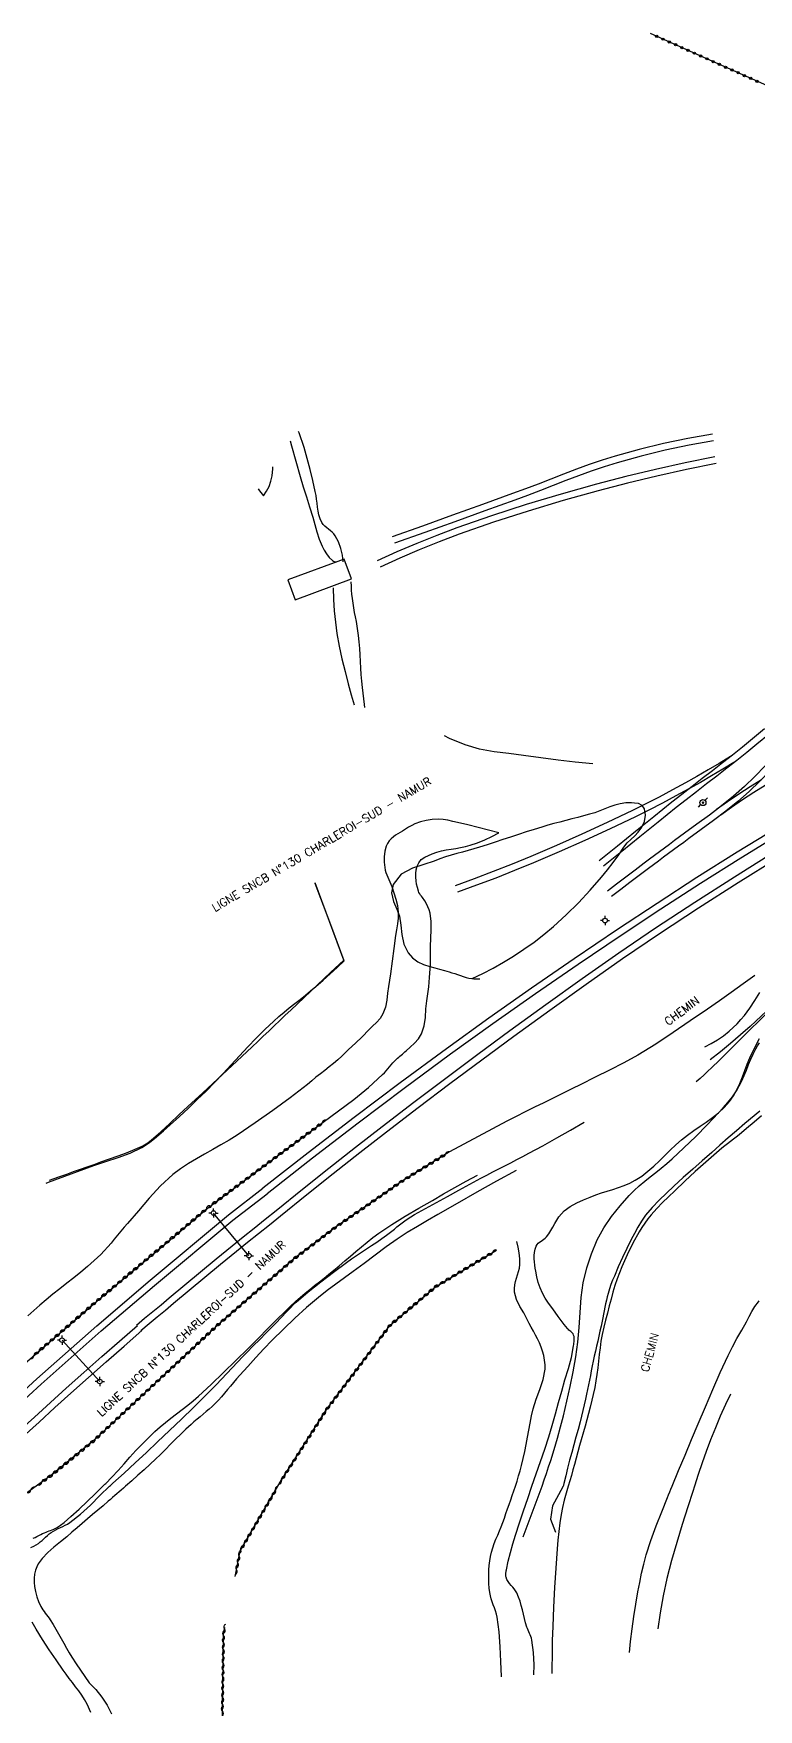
# Model space of a CAD drawing. Header units: millimetres. Extents: x 163000 to 164000, y 124000 to 125000.
# Drawn here: x 163342.8 to 163501.3, y 124622.2 to 124988.7 of the extents above; entities that cross this region are included whole.
import ezdxf

# ---------------------------------------------------------------- set-up
doc = ezdxf.new("R2010")
doc.units = ezdxf.units.MM
doc.layers.get('0').update_dxf_attribs({"linetype": 'CONTINUOUS'})
for name, color, linetype in [('W0071', 7, 'CONTINUOUS'), ('W0104', 1, 'CONTINUOUS'), ('W0211', 2, 'CONTINUOUS'), ('W0214', 2, 'CONTINUOUS'), ('W0240', 7, 'CONTINUOUS'), ('W0241', 7, 'CONTINUOUS'), ('W0300', 7, 'CONTINUOUS'), ('W0310', 3, 'CONTINUOUS'), ('W0323', 7, 'CONTINUOUS'), ('W0473', 7, 'CONTINUOUS'), ('W0510', 5, 'CONTINUOUS'), ('W0511', 5, 'CONTINUOUS'), ('W0610', 7, 'CONTINUOUS'), ('W0611', 7, 'CONTINUOUS'), ('W0700', 7, 'CONTINUOUS'), ('W0989', 7, 'CONTINUOUS')]:
    doc.layers.add(name, color=color, linetype=linetype)
doc.styles.get("Standard").update_dxf_attribs({"font": 'romans.shx', "width": 0.85})

# ---------------------------------------------------------------- blocks, each defined once
blk = doc.blocks.new('T610')
for p, q in [((-0.500001, 0), (-1.000002, 0)), ((0, 0.500001), (0, 1.000002)), ((0.500001, 0), (1.000002, 0)), ((0, -0.500001), (0, -1.000002))]:
    blk.add_line(p, q)
blk.add_ellipse((0, 0), major_axis=(-0.353554, 0.353554), ratio=1, start_param=3.926990817, end_param=10.2101761242)
blk = doc.blocks.new('T473')
for p, q in [((-0.166667, 0.166667), (0.166667, -0.166667)), ((-0.166667, -0.166667), (0.166667, 0.166667)), ((0.500001, 0.500001), (1.000002, 1.000002)), ((-1.000002, -1.000002), (-0.500001, -0.500001))]:
    blk.add_line(p, q)
blk.add_ellipse((0, 0), major_axis=(0.471405, 0.471405), ratio=1, start_param=5.4977871438, end_param=11.780972451)
blk = doc.blocks.new('t323o')
at = {"color": 0, "linetype": 'Continuous'}
for radius in [0.25, 0.15]:
    blk.add_circle((0, 0), radius, dxfattribs=at)
blk = doc.blocks.new('t310o')
at = {"color": 0, "linetype": 'Continuous'}
for centre, start, end in [((-0.5, 0.38), 216.8699, 323.1304), ((0.5, -0.37), 36.8699, 143.1303)]:
    blk.add_arc(centre, 0.625, start, end, dxfattribs=at)

msp = doc.modelspace()

# ---------------------------------------------------------------- linework, layer by layer
at = {"layer": 'W0071'}
for points in [[(163489.55, 124767.06), (163490.95, 124767.8), (163492.31, 124768.63), (163493.61, 124769.53), (163494.87, 124770.5), (163495.76, 124771.3), (163496.61, 124772.14), (163497.41, 124773.03), (163498.17, 124773.95), (163499.37, 124775.57), (163500.5, 124777.25), (163501.54, 124778.98)], [(163507.96, 124780.18), (163507.06, 124779.14), (163506.14, 124778.12), (163505.2, 124777.11), (163504.25, 124776.12), (163503.07, 124774.95), (163501.88, 124773.8), (163500.66, 124772.68), (163499.43, 124771.57), (163497.3, 124769.69), (163495.13, 124767.84), (163492.94, 124766.03), (163490.73, 124764.24)], [(163462.46, 124712.25), (163462.94, 124715.51), (163463.7, 124718.73), (163464.73, 124721.86), (163466.03, 124724.89), (163467.47, 124727.52), (163469.15, 124730), (163471.01, 124732.33), (163472.98, 124734.57), (163474.06, 124735.68), (163475.2, 124736.72), (163476.38, 124737.72), (163477.59, 124738.68), (163478.8, 124739.63), (163480.01, 124740.58), (163481.2, 124741.56), (163482.36, 124742.58), (163484.97, 124745.01), (163487.54, 124747.49), (163490.06, 124750.02), (163492.5, 124752.63), (163493.54, 124753.78), (163494.57, 124754.94), (163495.55, 124756.16), (163496.43, 124757.45), (163497.06, 124758.55), (163497.63, 124759.69), (163498.13, 124760.85), (163498.61, 124762.02), (163499.08, 124763.2), (163499.56, 124764.36), (163500.08, 124765.52), (163500.66, 124766.64), (163501.05, 124767.31), (163501.46, 124767.97)], [(163501.58, 124753.04), (163498.25, 124750.3), (163496.42, 124748.75), (163494.61, 124747.16), (163492.83, 124745.56), (163491.03, 124743.97), (163488.96, 124742.14), (163486.88, 124740.32), (163484.81, 124738.49), (163482.79, 124736.61), (163481.17, 124735.09), (163479.55, 124733.56), (163477.99, 124731.97), (163476.55, 124730.26), (163475.67, 124728.99), (163474.88, 124727.66), (163474.16, 124726.3), (163473.45, 124724.93), (163472.46, 124722.97), (163471.51, 124720.99), (163470.61, 124718.98), (163469.75, 124716.96), (163469.37, 124716.03), (163469.01, 124715.09), (163468.68, 124714.14), (163468.39, 124713.18), (163468.19, 124712.43), (163468.01, 124711.67), (163467.85, 124710.91), (163467.7, 124710.15), (163467.55, 124709.39), (163467.41, 124708.62), (163467.26, 124707.86), (163467.1, 124707.1), (163466.86, 124706.01), (163466.61, 124704.91), (163466.37, 124703.81), (163466.11, 124702.72), (163465.86, 124701.62), (163465.62, 124700.52), (163465.37, 124699.42), (163465.13, 124698.33), (163464.91, 124697.3), (163464.7, 124696.26), (163464.5, 124695.23), (163464.29, 124694.2), (163464.09, 124693.17), (163463.88, 124692.14), (163463.66, 124691.11), (163463.44, 124690.08), (163463.16, 124688.83), (163462.86, 124687.59), (163462.56, 124686.35), (163462.25, 124685.1), (163461.81, 124683.41), (163461.36, 124681.73), (163460.9, 124680.04), (163460.43, 124678.36), (163459.98, 124676.67), (163459.53, 124674.98), (163459.11, 124673.29), (163458.73, 124671.59), (163458.69, 124671.44), (163458.65, 124671.29), (163458.61, 124671.14), (163458.55, 124671)], [(163359.4, 124671), (163359.57, 124671.16), (163359.74, 124671.32), (163359.92, 124671.48), (163360.09, 124671.64), (163362.55, 124673.89), (163365, 124676.14), (163367.45, 124678.4), (163369.88, 124680.68), (163372.51, 124683.17), (163375.13, 124685.68), (163377.73, 124688.21), (163380.3, 124690.76), (163381.5, 124691.98), (163382.68, 124693.2), (163383.86, 124694.43), (163385.03, 124695.66), (163386.2, 124696.9), (163387.37, 124698.13), (163388.55, 124699.36), (163389.73, 124700.59), (163390.44, 124701.31), (163391.15, 124702.04), (163391.86, 124702.76), (163392.58, 124703.48), (163393.29, 124704.21), (163394.01, 124704.93), (163394.72, 124705.65), (163395.43, 124706.38), (163396.02, 124706.98), (163396.6, 124707.6), (163397.18, 124708.22), (163397.76, 124708.83), (163398.34, 124709.45), (163398.93, 124710.05), (163399.54, 124710.64), (163400.16, 124711.22), (163402.83, 124713.51), (163405.58, 124715.71), (163408.38, 124717.83), (163411.2, 124719.92), (163412.28, 124720.7), (163413.37, 124721.45), (163414.47, 124722.2), (163415.58, 124722.93), (163416.69, 124723.67), (163417.79, 124724.41), (163418.88, 124725.16), (163419.96, 124725.93), (163420.54, 124726.36), (163421.1, 124726.8), (163421.66, 124727.25), (163422.21, 124727.7), (163422.77, 124728.15), (163423.33, 124728.59), (163423.91, 124729.02), (163424.49, 124729.42), (163426.05, 124730.39), (163427.65, 124731.29), (163429.26, 124732.16), (163430.87, 124733.04), (163433.29, 124734.39), (163435.72, 124735.73), (163438.15, 124737.06), (163440.59, 124738.37), (163441.9, 124739.06), (163443.2, 124739.74), (163444.52, 124740.41), (163445.83, 124741.08), (163447.14, 124741.75), (163448.46, 124742.43), (163449.76, 124743.11), (163451.06, 124743.81), (163454.11, 124745.47), (163457.15, 124747.17), (163460.17, 124748.89), (163463.17, 124750.63)], [(163448.25, 124740.04), (163443.95, 124737.68), (163439.66, 124735.28), (163435.4, 124732.85), (163431.15, 124730.4), (163428.91, 124729.1), (163426.68, 124727.8), (163424.47, 124726.46), (163422.3, 124725.06), (163419.85, 124723.34), (163417.45, 124721.55), (163415.07, 124719.73), (163412.67, 124717.93), (163410.77, 124716.55), (163408.84, 124715.17), (163406.94, 124713.77), (163405.09, 124712.3), (163402.47, 124710.06), (163399.92, 124707.74), (163397.43, 124705.36), (163394.97, 124702.94), (163393.14, 124701.06), (163391.36, 124699.14), (163389.6, 124697.2), (163387.84, 124695.26), (163387.17, 124694.49), (163386.5, 124693.71), (163385.85, 124692.92), (163385.19, 124692.13), (163384.53, 124691.35), (163383.86, 124690.57), (163383.17, 124689.81), (163382.45, 124689.07), (163381.83, 124688.47), (163381.18, 124687.89), (163380.52, 124687.32), (163379.85, 124686.76), (163379.18, 124686.21), (163378.51, 124685.66), (163377.84, 124685.09), (163377.2, 124684.51), (163376.06, 124683.45), (163374.94, 124682.36), (163373.83, 124681.27), (163372.73, 124680.17), (163371.63, 124679.07), (163370.53, 124677.97), (163369.41, 124676.89), (163368.28, 124675.82), (163366.94, 124674.6), (163365.6, 124673.39), (163364.24, 124672.19), (163362.88, 124671)], [(163453.95, 124671), (163454.43, 124672.41), (163454.91, 124673.82), (163455.37, 124675.23), (163455.83, 124676.64), (163456.58, 124679.07), (163457.29, 124681.51), (163457.96, 124683.96), (163458.6, 124686.42), (163459.37, 124689.61), (163460.11, 124692.81), (163460.77, 124696.03), (163461.33, 124699.27), (163461.76, 124702.5), (163462.08, 124705.75), (163462.3, 124709), (163462.46, 124712.25)], [(163342.2, 124657.63), (163342.8, 124657.9), (163343.37, 124658.21), (163343.82, 124658.49), (163344.24, 124658.82), (163344.64, 124659.16), (163345.03, 124659.53), (163345.41, 124659.89), (163345.8, 124660.25), (163346.2, 124660.59), (163346.63, 124660.9), (163347.12, 124661.2), (163347.63, 124661.47), (163348.14, 124661.73), (163348.67, 124661.96), (163349.19, 124662.21), (163349.71, 124662.46), (163350.21, 124662.74), (163350.7, 124663.06), (163353.02, 124664.88), (163355.2, 124666.88), (163357.29, 124668.96), (163359.4, 124671)], [(163362.88, 124671), (163362.41, 124670.59), (163361.93, 124670.18), (163361.46, 124669.77), (163360.98, 124669.36), (163360.51, 124668.95), (163360.04, 124668.54), (163359.56, 124668.13), (163359.09, 124667.72), (163357.96, 124666.74), (163356.83, 124665.77), (163355.69, 124664.81), (163354.55, 124663.85), (163353.42, 124662.88), (163352.28, 124661.92), (163351.15, 124660.95), (163350.02, 124659.97), (163348.64, 124658.83), (163347.23, 124657.71), (163345.86, 124656.52), (163344.63, 124655.19), (163344.2, 124654.61), (163343.8, 124654), (163343.47, 124653.35), (163343.21, 124652.67), (163343.01, 124651.79), (163342.91, 124650.89), (163342.9, 124649.99), (163342.97, 124649.1), (163343.16, 124647.96), (163343.47, 124646.85), (163343.87, 124645.78), (163344.34, 124644.73), (163344.56, 124644.33), (163344.8, 124643.95), (163345.07, 124643.58), (163345.34, 124643.23), (163345.62, 124642.88), (163345.9, 124642.52), (163346.17, 124642.16), (163346.42, 124641.79), (163347.04, 124640.78), (163347.64, 124639.76), (163348.22, 124638.73), (163348.79, 124637.7), (163349.36, 124636.66), (163349.94, 124635.63), (163350.54, 124634.61), (163351.15, 124633.6), (163352.06, 124632.18), (163353, 124630.79), (163353.97, 124629.41), (163354.96, 124628.05)], [(163449.84, 124659.95), (163453.95, 124671)], [(163458.55, 124671), (163457.51, 124669.11), (163456.25, 124666.74), (163455.77, 124663.77), (163456.89, 124660.99), (163456.89, 124660.98), (163456.89, 124660.98), (163456.9, 124660.98), (163456.9, 124660.99)], [(163355.26, 124621.56), (163354.46, 124623.33), (163353.91, 124624.34), (163353.3, 124625.31), (163352.64, 124626.25), (163351.96, 124627.17), (163351.26, 124628.07), (163350.56, 124628.97), (163349.88, 124629.88), (163349.22, 124630.81), (163347.71, 124633.02), (163346.2, 124635.23), (163344.73, 124637.47), (163343.34, 124639.75), (163342.48, 124641.25)], [(163354.96, 124628.05), (163356.39, 124626.53), (163357.69, 124624.88), (163358.83, 124623.13), (163359.81, 124621.27)]]:
    msp.add_lwpolyline(points, dxfattribs=at)
at = {"layer": 'W0104'}
msp.add_lwpolyline([(163410.67, 124873.75), (163398.39, 124869.2), (163400, 124864.86), (163412.28, 124869.41)], close=True, dxfattribs=at)
at = {"layer": 'W0211'}
for points in [[(163410.44, 124873.15), (163410.28, 124874.63), (163409.94, 124876.09), (163409.43, 124877.49), (163408.74, 124878.82), (163408.44, 124879.24), (163408.07, 124879.62), (163407.67, 124879.95), (163407.26, 124880.27), (163406.86, 124880.59), (163406.46, 124880.93), (163406.1, 124881.32), (163405.81, 124881.76), (163405.44, 124882.56), (163405.17, 124883.4), (163404.98, 124884.26), (163404.85, 124885.12), (163404.75, 124885.97), (163404.66, 124886.82), (163404.54, 124887.67), (163404.37, 124888.51), (163403.81, 124890.93), (163403.23, 124893.35), (163402.61, 124895.75), (163401.92, 124898.14), (163401.57, 124899.22), (163401.2, 124900.29), (163400.81, 124901.35), (163400.69, 124901.68)], [(163393.05, 124887.6), (163393.71, 124888.59), (163394.26, 124889.65), (163394.67, 124890.78), (163394.95, 124891.94), (163395.09, 124893.51), (163395.07, 124893.9)], [(163415.23, 124841.27), (163415.14, 124841.92), (163414.68, 124845.64), (163414.53, 124847.07), (163414.43, 124848.49), (163414.34, 124849.92), (163414.26, 124851.35), (163414.19, 124852.78), (163414.1, 124854.21), (163413.98, 124855.63), (163413.83, 124857.06), (163413.7, 124858.07), (163413.53, 124859.08), (163413.35, 124860.09), (163413.16, 124861.09), (163412.97, 124862.1), (163412.79, 124863.11), (163412.62, 124864.12), (163412.48, 124865.13), (163412.39, 124866.04), (163412.31, 124866.95), (163412.25, 124867.85), (163412.21, 124868.76)], [(163406.11, 124750.62), (163409.47, 124753.06), (163412.78, 124755.58), (163416, 124758.21), (163419.08, 124761.01), (163419.48, 124761.42), (163419.86, 124761.83), (163420.23, 124762.26), (163420.6, 124762.7), (163420.96, 124763.13), (163421.33, 124763.56), (163421.71, 124763.98), (163422.1, 124764.38), (163422.35, 124764.62), (163422.61, 124764.85), (163422.88, 124765.08), (163423.15, 124765.3), (163423.41, 124765.52), (163423.68, 124765.74), (163423.94, 124765.97), (163424.2, 124766.21), (163425.11, 124767.04), (163426.05, 124767.88), (163426.92, 124768.82), (163427.6, 124769.9), (163428.2, 124771.66), (163428.45, 124773.52), (163428.55, 124775.37), (163428.72, 124777.15), (163428.88, 124778.18), (163429.04, 124779.2), (163429.18, 124780.22), (163429.29, 124781.26), (163429.37, 124782.22), (163429.43, 124783.19), (163429.48, 124784.16), (163429.52, 124785.13), (163429.54, 124786.1), (163429.56, 124787.07), (163429.58, 124788.03), (163429.59, 124789), (163429.64, 124790.82), (163429.72, 124792.65), (163429.69, 124794.49), (163429.45, 124796.32), (163429.25, 124797.02), (163428.98, 124797.7), (163428.67, 124798.35), (163428.33, 124798.99), (163428.17, 124799.27), (163427.98, 124799.53), (163427.78, 124799.78), (163427.57, 124800.03), (163427.37, 124800.29), (163427.19, 124800.56), (163427.03, 124800.85), (163426.92, 124801.16), (163426.71, 124801.91), (163426.53, 124802.66), (163426.4, 124803.42), (163426.32, 124804.19), (163426.33, 124805), (163426.43, 124805.8), (163426.64, 124806.59), (163426.97, 124807.33), (163427.55, 124808.06), (163428.32, 124808.59), (163429.13, 124808.96), (163429.92, 124809.29), (163430.93, 124809.66), (163431.96, 124809.94), (163433.01, 124810.15), (163434.06, 124810.32), (163435.1, 124810.48), (163436.15, 124810.65), (163437.18, 124810.87), (163438.21, 124811.16), (163439.83, 124811.73), (163441.43, 124812.38), (163442.99, 124813.1), (163444.52, 124813.89)], [(163500.49, 124782.72), (163497.91, 124780.85), (163495.32, 124779), (163492.72, 124777.17), (163490.1, 124775.36), (163486.35, 124772.77), (163482.6, 124770.19), (163478.8, 124767.67), (163474.91, 124765.29), (163471.85, 124763.58), (163468.72, 124761.99), (163465.58, 124760.44), (163462.44, 124758.88), (163460.42, 124757.87), (163458.39, 124756.86), (163456.36, 124755.86), (163454.33, 124754.86), (163452.3, 124753.86), (163450.28, 124752.85), (163448.25, 124751.83), (163446.24, 124750.8), (163443.09, 124749.17), (163439.96, 124747.51), (163436.83, 124745.83), (163433.72, 124744.13)]]:
    msp.add_lwpolyline(points, dxfattribs=at)
at = {"layer": 'W0214'}
for points in [[(163398.86, 124899.58), (163399.14, 124898.54), (163400.08, 124895.15), (163401.05, 124891.78), (163401.72, 124889.56), (163402.42, 124887.35), (163403.13, 124885.14), (163403.83, 124882.93), (163404.29, 124881.34), (163404.72, 124879.72), (163405.21, 124878.11), (163405.86, 124876.57), (163406.32, 124875.71), (163406.83, 124874.88), (163407.43, 124874.1), (163408.15, 124873.42), (163408.32, 124873.3), (163408.51, 124873.2), (163408.72, 124873.13), (163408.92, 124873.09)], [(163391.86, 124889.11), (163392.16, 124888.67), (163393.05, 124887.6)], [(163408.26, 124867.43), (163408.34, 124864.93), (163408.51, 124862.44), (163408.76, 124859.96), (163409.1, 124857.49), (163409.59, 124854.7), (163410.2, 124851.94), (163410.87, 124849.19), (163411.58, 124846.46), (163412.21, 124844.07), (163412.83, 124841.88)], [(163444.48, 124813.88), (163442.24, 124814.5), (163439.99, 124815.08), (163437.73, 124815.62), (163435.46, 124816.12), (163434.42, 124816.37), (163433.37, 124816.62), (163432.29, 124816.82), (163431.2, 124816.89), (163429.91, 124816.8), (163428.63, 124816.58), (163427.38, 124816.26), (163426.16, 124815.83), (163425.44, 124815.5), (163424.77, 124815.09), (163424.11, 124814.66), (163423.45, 124814.24), (163422.94, 124813.95), (163422.42, 124813.67), (163421.91, 124813.37), (163421.44, 124813), (163420.98, 124812.57), (163420.55, 124812.11), (163420.17, 124811.58), (163419.88, 124811), (163419.55, 124809.84), (163419.41, 124808.64), (163419.43, 124807.45), (163419.56, 124806.27), (163419.67, 124805.72), (163419.82, 124805.19), (163420.02, 124804.68), (163420.24, 124804.17), (163420.46, 124803.68), (163420.69, 124803.18), (163420.89, 124802.68), (163421.07, 124802.16), (163421.52, 124800.79), (163421.96, 124799.41), (163422.33, 124798), (163422.52, 124796.55), (163422.51, 124795.25), (163422.34, 124793.95), (163422.1, 124792.68), (163421.9, 124791.41), (163421.55, 124788.62), (163421.2, 124785.84), (163420.82, 124783.05), (163420.39, 124780.28), (163420.18, 124778.79), (163420, 124777.28), (163419.7, 124775.76), (163419.16, 124774.32), (163418.54, 124773.31), (163417.75, 124772.41), (163416.91, 124771.59), (163416.09, 124770.77), (163414.65, 124769.3), (163413.16, 124767.88), (163411.66, 124766.47), (163410.17, 124765.06), (163409.27, 124764.23), (163408.34, 124763.45), (163407.39, 124762.68), (163406.43, 124761.94), (163405.47, 124761.19), (163404.52, 124760.43), (163403.58, 124759.64), (163402.68, 124758.82)], [(163402.68, 124758.82), (163398.9, 124755.96), (163395.07, 124753.17), (163391.19, 124750.44), (163387.26, 124747.78), (163385.53, 124746.67), (163383.75, 124745.64), (163381.96, 124744.63), (163380.16, 124743.64), (163378.37, 124742.62), (163376.61, 124741.55), (163374.9, 124740.39), (163373.25, 124739.14), (163370.54, 124736.67), (163368.05, 124733.99), (163365.68, 124731.21), (163363.29, 124728.47), (163362.55, 124727.63), (163361.83, 124726.77), (163361.13, 124725.91), (163360.42, 124725.04), (163359.71, 124724.18), (163358.98, 124723.33), (163358.23, 124722.5), (163357.45, 124721.7), (163356.03, 124720.36), (163354.57, 124719.07), (163353.08, 124717.83), (163351.56, 124716.61), (163350.03, 124715.41), (163348.51, 124714.2), (163347, 124712.98), (163345.51, 124711.74), (163344.17, 124710.58), (163342.86, 124709.42), (163341.54, 124708.24)], [(163357.92, 124671), (163358.08, 124671.15), (163358.23, 124671.31), (163358.39, 124671.46), (163358.54, 124671.62), (163359.91, 124673.02), (163361.24, 124674.45), (163362.55, 124675.89), (163363.85, 124677.35), (163365.16, 124678.8), (163366.5, 124680.22), (163367.87, 124681.62), (163369.28, 124682.97), (163370.43, 124683.99), (163371.61, 124684.97), (163372.82, 124685.92), (163374.04, 124686.85), (163375.26, 124687.78), (163376.47, 124688.72), (163377.67, 124689.68), (163378.84, 124690.68), (163381.62, 124693.22), (163384.33, 124695.85), (163387, 124698.51), (163389.69, 124701.15), (163390.99, 124702.44), (163392.29, 124703.74), (163393.57, 124705.05), (163394.86, 124706.35), (163396.15, 124707.65), (163397.46, 124708.94), (163398.78, 124710.21), (163400.14, 124711.45), (163401.14, 124712.33), (163402.15, 124713.19), (163403.18, 124714.03), (163404.22, 124714.87), (163405.26, 124715.69), (163406.31, 124716.52), (163407.35, 124717.35), (163408.38, 124718.19), (163409.61, 124719.22), (163410.82, 124720.26), (163412.03, 124721.3), (163413.24, 124722.35), (163414.46, 124723.38), (163415.7, 124724.4), (163416.96, 124725.39), (163418.25, 124726.34), (163421.09, 124728.26), (163424.02, 124730.06), (163426.99, 124731.79), (163429.96, 124733.51), (163432.41, 124734.93), (163434.88, 124736.33), (163437.36, 124737.69), (163439.86, 124739.04)], [(163342.67, 124659.62), (163343.1, 124659.8), (163343.52, 124660.01), (163343.93, 124660.23), (163344.34, 124660.45), (163344.75, 124660.66), (163345.17, 124660.85), (163345.5, 124660.98), (163345.84, 124661.1), (163346.17, 124661.22), (163346.5, 124661.34), (163346.84, 124661.46), (163347.17, 124661.6), (163347.49, 124661.75), (163347.8, 124661.92), (163348.64, 124662.47), (163349.43, 124663.1), (163350.18, 124663.76), (163350.93, 124664.41), (163352.72, 124666.01), (163354.48, 124667.65), (163356.21, 124669.31), (163357.92, 124671)]]:
    msp.add_lwpolyline(points, dxfattribs=at)
at = {"layer": 'W0240'}
for points in [[(163506.1, 124777.38), (163505.2, 124776.51), (163504.29, 124775.63), (163503.39, 124774.74), (163502.49, 124773.86), (163501.9, 124773.28), (163501.31, 124772.69), (163500.72, 124772.11), (163500.13, 124771.52), (163499.55, 124770.94), (163498.96, 124770.35), (163498.37, 124769.77), (163497.79, 124769.18), (163496.1, 124767.51), (163494.42, 124765.84), (163492.73, 124764.17), (163491.02, 124762.52), (163490.2, 124761.74), (163489.36, 124760.96), (163488.52, 124760.19), (163487.67, 124759.43)], [(163501.91, 124751.97), (163500.29, 124750.58), (163498.67, 124749.21), (163497.02, 124747.86), (163496.4, 124747.36), (163495.77, 124746.87), (163495.15, 124746.39), (163494.52, 124745.9), (163493.9, 124745.41), (163493.27, 124744.92), (163492.66, 124744.42), (163492.05, 124743.91), (163489.72, 124741.88), (163487.44, 124739.81), (163485.18, 124737.71), (163482.95, 124735.58), (163481.62, 124734.31), (163480.3, 124733.05), (163479.01, 124731.74), (163477.79, 124730.37), (163477.08, 124729.47), (163476.41, 124728.54), (163475.77, 124727.59), (163475.18, 124726.61), (163473.82, 124724.13), (163472.56, 124721.6), (163471.41, 124719.01), (163470.36, 124716.38), (163469.86, 124714.92), (163469.43, 124713.42), (163469.05, 124711.92), (163468.65, 124710.43), (163468.23, 124708.88), (163467.82, 124707.33), (163467.42, 124705.77), (163467.08, 124704.2), (163466.83, 124702.75), (163466.62, 124701.3), (163466.44, 124699.84), (163466.28, 124698.38), (163466.11, 124696.92), (163465.93, 124695.47), (163465.72, 124694.02), (163465.45, 124692.57), (163464.49, 124688.33), (163463.35, 124684.13), (163462.16, 124679.94), (163461.01, 124675.76), (163460.68, 124674.56), (163460.35, 124673.37), (163460, 124672.19), (163459.66, 124671)], [(163448.12, 124671), (163448.48, 124672.12), (163448.83, 124673.25), (163449.16, 124674.38), (163449.47, 124675.52), (163449.85, 124677.05), (163450.18, 124678.6), (163450.48, 124680.16), (163450.76, 124681.72), (163451.03, 124683.28), (163451.32, 124684.83), (163451.64, 124686.38), (163452, 124687.92), (163452.66, 124690.05), (163453.47, 124692.17), (163454.2, 124694.33), (163454.59, 124696.57), (163454.6, 124697.57), (163454.5, 124698.58), (163454.3, 124699.56), (163454.04, 124700.52), (163453.73, 124701.44), (163453.36, 124702.34), (163452.94, 124703.21), (163452.5, 124704.07), (163452.04, 124704.91), (163451.58, 124705.76), (163451.13, 124706.61), (163450.71, 124707.47), (163449.95, 124708.89), (163449.1, 124710.32), (163448.36, 124711.84), (163447.95, 124713.46), (163447.91, 124714.24), (163448, 124715.02), (163448.17, 124715.77), (163448.38, 124716.51), (163448.61, 124717.23), (163448.82, 124717.95), (163448.98, 124718.7), (163449.06, 124719.46), (163449.05, 124720.74), (163448.95, 124722.02), (163448.75, 124723.29), (163448.46, 124724.54)], [(163495.16, 124691.11), (163494.07, 124688.89), (163492.92, 124686.33), (163491.84, 124683.74), (163490.8, 124681.13), (163489.86, 124678.62), (163488.97, 124676.09), (163488.11, 124673.55), (163487.28, 124671)], [(163445.07, 124629.31), (163445.07, 124629.42), (163444.94, 124632.66), (163444.81, 124635.9), (163444.57, 124639.15), (163444.11, 124642.38), (163443.96, 124643.06), (163443.76, 124643.74), (163443.53, 124644.4), (163443.29, 124645.06), (163443.05, 124645.72), (163442.83, 124646.39), (163442.65, 124647.07), (163442.52, 124647.76), (163442.41, 124648.75), (163442.33, 124649.73), (163442.28, 124650.72), (163442.28, 124651.71), (163442.31, 124652.7), (163442.39, 124653.69), (163442.51, 124654.68), (163442.67, 124655.65), (163442.88, 124656.62), (163443.17, 124657.57), (163443.5, 124658.5), (163443.87, 124659.42), (163444.26, 124660.32), (163444.64, 124661.22), (163445.01, 124662.13), (163445.36, 124663.05), (163445.7, 124664.05), (163446.05, 124665.04), (163446.4, 124666.03), (163446.75, 124667.02), (163447.1, 124668.01), (163447.44, 124669.01), (163447.78, 124670), (163448.12, 124671)], [(163459.66, 124671), (163459.22, 124669.47), (163458.81, 124667.93), (163458.44, 124666.39), (163458.11, 124664.83), (163457.81, 124662.97), (163457.59, 124661.1), (163457.42, 124659.22), (163457.26, 124657.35), (163456.93, 124653.09), (163456.67, 124648.83), (163456.46, 124644.57), (163456.29, 124640.31), (163456.19, 124637.25), (163456.13, 124634.19), (163456.1, 124631.13), (163456.11, 124630.04)], [(163487.28, 124671), (163486.92, 124669.88), (163486.56, 124668.75), (163486.21, 124667.63), (163485.85, 124666.5), (163484.61, 124662.61), (163483.39, 124658.71), (163482.24, 124654.78), (163481.24, 124650.81), (163480.45, 124647.07), (163479.78, 124643.31), (163479.25, 124639.84)]]:
    msp.add_lwpolyline(points, dxfattribs=at)
at = {"layer": 'W0241'}
for points in [[(163451.74, 124671), (163452.69, 124673.69), (163453.63, 124676.39), (163454.55, 124679.1), (163455.42, 124681.82), (163456.17, 124684.31), (163456.88, 124686.81), (163457.57, 124689.31), (163458.26, 124691.82), (163458.96, 124694.27), (163459.7, 124696.72), (163460.36, 124699.19), (163460.82, 124701.71), (163460.87, 124702), (163460.91, 124702.29), (163460.96, 124702.58), (163460.99, 124702.87), (163461, 124703.17), (163460.99, 124703.48), (163460.94, 124703.78), (163460.85, 124704.07), (163460.73, 124704.3), (163460.58, 124704.51), (163460.4, 124704.69), (163460.21, 124704.86), (163460.02, 124705.01), (163459.83, 124705.16), (163459.65, 124705.32), (163459.48, 124705.5), (163458.77, 124706.36), (163458.1, 124707.25), (163457.44, 124708.14), (163456.8, 124709.05), (163456.07, 124710.06), (163455.33, 124711.07), (163454.64, 124712.12), (163454.04, 124713.23), (163453.54, 124714.38), (163453.12, 124715.57), (163452.78, 124716.79), (163452.55, 124718.03), (163452.46, 124718.7), (163452.36, 124719.37), (163452.27, 124720.05), (163452.22, 124720.73), (163452.22, 124721.43), (163452.28, 124722.13), (163452.43, 124722.83), (163452.67, 124723.5), (163452.87, 124723.84), (163453.13, 124724.14), (163453.42, 124724.39), (163453.72, 124724.62), (163454.03, 124724.83), (163454.34, 124725.04), (163454.63, 124725.27), (163454.89, 124725.54), (163455.42, 124726.22), (163455.89, 124726.94), (163456.32, 124727.68), (163456.74, 124728.43), (163457.17, 124729.18), (163457.64, 124729.91), (163458.17, 124730.6), (163458.78, 124731.22), (163460.09, 124732.2), (163461.52, 124732.97), (163462.99, 124733.61), (163464.45, 124734.25), (163465.67, 124734.74), (163466.91, 124735.17), (163468.17, 124735.55), (163469.43, 124735.92), (163470.69, 124736.31), (163471.93, 124736.75), (163473.15, 124737.27), (163474.33, 124737.9), (163475.75, 124738.83), (163477.09, 124739.87), (163478.36, 124740.98), (163479.59, 124742.15), (163480.78, 124743.33), (163481.97, 124744.51), (163483.19, 124745.67), (163484.45, 124746.77), (163485.76, 124747.8), (163487.11, 124748.77), (163488.49, 124749.71), (163489.86, 124750.64), (163491.23, 124751.63), (163492.55, 124752.69), (163493.79, 124753.84), (163494.91, 124755.12), (163495.79, 124756.37), (163496.54, 124757.71), (163497.19, 124759.09), (163497.76, 124760.5), (163498.28, 124761.91), (163498.81, 124763.31), (163499.37, 124764.71), (163500.01, 124766.07), (163501.47, 124768.93)], [(163482.36, 124671), (163483.76, 124674.42), (163485.2, 124677.83), (163486.65, 124681.23), (163488.1, 124684.63), (163489.68, 124688.39), (163491.25, 124692.15), (163492.87, 124695.89), (163494.6, 124699.58), (163495.55, 124701.47), (163496.56, 124703.32), (163497.59, 124705.16), (163498.64, 124706.99), (163499.24, 124708.1), (163499.82, 124709.22), (163500.47, 124710.32), (163501.24, 124711.34), (163501.44, 124711.54)], [(163452.18, 124629.77), (163452.2, 124631.97), (163452.06, 124634.68), (163451.7, 124637.38), (163451.62, 124637.75), (163451.51, 124638.12), (163451.38, 124638.48), (163451.23, 124638.83), (163451.07, 124639.17), (163450.92, 124639.51), (163450.78, 124639.86), (163450.65, 124640.22), (163450.36, 124641.15), (163450.11, 124642.08), (163449.88, 124643.03), (163449.65, 124643.97), (163449.4, 124644.91), (163449.13, 124645.85), (163448.8, 124646.77), (163448.41, 124647.67), (163448.16, 124648.12), (163447.85, 124648.54), (163447.52, 124648.93), (163447.18, 124649.32), (163446.84, 124649.71), (163446.53, 124650.14), (163446.26, 124650.6), (163446.08, 124651.1), (163446.03, 124651.3), (163446.01, 124651.51), (163446.01, 124651.71), (163446.03, 124651.92), (163446.06, 124652.11), (163446.09, 124652.31), (163446.13, 124652.51), (163446.16, 124652.71), (163446.54, 124654.63), (163447.03, 124656.53), (163447.59, 124658.41), (163448.16, 124660.28), (163449, 124662.98), (163449.88, 124665.66), (163450.8, 124668.34), (163451.74, 124671)], [(163473.03, 124634.63), (163473.28, 124637.07), (163473.62, 124639.79), (163474, 124642.5), (163474.42, 124645.2), (163474.9, 124647.89), (163475.29, 124649.93), (163475.7, 124651.96), (163476.18, 124653.98), (163476.72, 124655.98), (163477.75, 124659.17), (163478.91, 124662.31), (163480.14, 124665.43), (163481.38, 124668.54), (163481.62, 124669.15), (163481.86, 124669.77), (163482.11, 124670.39), (163482.36, 124671)]]:
    msp.add_lwpolyline(points, dxfattribs=at)
at = {"layer": 'W0300'}
for points in [[(163465.01, 124828.99), (163461.22, 124829.35), (163457.44, 124829.77), (163453.67, 124830.25), (163449.91, 124830.79), (163446.7, 124831.21), (163443.47, 124831.61), (163440.24, 124832.18), (163437.1, 124833.1), (163433.69, 124834.51), (163432.6, 124835.08)], [(163438.65, 124782.02), (163440.98, 124783.12), (163443.27, 124784.3), (163445.52, 124785.57), (163447.71, 124786.91), (163449.98, 124788.41), (163452.19, 124789.99), (163454.34, 124791.64), (163456.42, 124793.39), (163459.21, 124795.93), (163461.89, 124798.59), (163464.47, 124801.34), (163466.96, 124804.18), (163468.26, 124805.77), (163469.51, 124807.4), (163470.7, 124809.07), (163471.83, 124810.78), (163472.53, 124811.67), (163473.37, 124812.45), (163474.22, 124813.2), (163474.99, 124814), (163475.77, 124815.09), (163476.34, 124816.33), (163476.58, 124817.72), (163476.36, 124819.14), (163475.82, 124819.89), (163475, 124820.29), (163474.18, 124820.39), (163473.47, 124820.41), (163472.25, 124820.41), (163471.05, 124820.24), (163469.88, 124819.95), (163468.74, 124819.56), (163467.65, 124819.13), (163466.56, 124818.7), (163465.47, 124818.29), (163464.35, 124817.94), (163463.04, 124817.6), (163461.74, 124817.26), (163460.43, 124816.92), (163459.12, 124816.58), (163457.82, 124816.24), (163456.52, 124815.89), (163455.22, 124815.53), (163453.92, 124815.15), (163452.2, 124814.63), (163450.49, 124814.09), (163448.78, 124813.53), (163447.08, 124812.97), (163445.37, 124812.4), (163443.67, 124811.83), (163441.96, 124811.27), (163440.25, 124810.73), (163439.02, 124810.35), (163437.78, 124810.01), (163436.53, 124809.68), (163435.28, 124809.35), (163434.04, 124809), (163432.8, 124808.62), (163431.58, 124808.19), (163430.38, 124807.71), (163428.13, 124806.96), (163425.59, 124806.19), (163423.12, 124804.82), (163421.37, 124802.62), (163421.04, 124800.75), (163421.48, 124798.86), (163422.22, 124797.18), (163422.75, 124795.68), (163423.06, 124793.71), (163423.28, 124791.64), (163423.74, 124789.55), (163424.7, 124787.65), (163425.64, 124786.58), (163426.76, 124785.7), (163428.04, 124785.06), (163429.41, 124784.67)], [(163429.41, 124784.67), (163430.47, 124784.38), (163431.53, 124784.09), (163432.58, 124783.79), (163433.63, 124783.49), (163434.25, 124783.3), (163434.86, 124783.09), (163435.47, 124782.87), (163436.08, 124782.66), (163436.7, 124782.45), (163437.32, 124782.27), (163437.95, 124782.11), (163438.59, 124782), (163439.03, 124781.95), (163439.47, 124781.93), (163439.91, 124781.94), (163440.35, 124781.99)]]:
    msp.add_lwpolyline(points, dxfattribs=at)
at = {"layer": 'W0310'}
for points in [[(163327.16, 124684.14), (163327.05, 124685.24), (163328.77, 124687.34), (163332.08, 124689.77), (163339.82, 124696.99), (163357.09, 124711.9), (163370.35, 124722.99), (163380.7, 124731.77), (163393.87, 124741.57), (163406.11, 124750.62)], [(163433.72, 124744.13), (163423.58, 124737.88), (163408.72, 124727.6), (163399.59, 124720.63), (163382.62, 124705.89), (163367.27, 124691.58), (163356.07, 124681.12), (163346.86, 124673.54), (163343.33, 124671)], [(163396.21, 124671), (163396.94, 124672.25), (163406.83, 124687.75), (163420.72, 124706.21), (163430.62, 124714.59), (163443.98, 124722.61)], [(163343.33, 124671), (163340.91, 124669.26), (163335.72, 124668.81), (163330.55, 124669.38)], [(163386.82, 124651.27), (163387.95, 124656.86), (163396.21, 124671)], [(163427.67, 124530.6), (163419.5, 124527.07), (163414.17, 124526.16), (163410.4, 124526.97), (163406.84, 124530.48), (163403.93, 124534.51), (163399.64, 124539.18), (163396.63, 124545.53), (163394.27, 124553.1), (163390.71, 124563.54), (163387.46, 124570.23), (163385.33, 124576.15), (163383.76, 124585.63), (163383.59, 124595.7), (163384.12, 124606.68), (163384.06, 124621.97), (163384.32, 124638.88), (163384.56, 124640.08)]]:
    msp.add_lwpolyline(points, dxfattribs=at)
at = {"layer": 'W0323'}
msp.add_lwpolyline([(163540.87, 124961), (163513.2, 124972.75), (163488.53, 124983.78), (163477.66, 124988.67)], dxfattribs=at)
at = {"layer": 'W0510'}
for points in [[(163410.65, 124785.89), (163407.73, 124793.78), (163404.8, 124801.67), (163404.37, 124802.83)], [(163345.54, 124737.3), (163346.06, 124737.49), (163351.01, 124739.3), (163355.97, 124741.12), (163358.59, 124742.02), (163361.26, 124742.86), (163363.9, 124743.82), (163366.42, 124745.04), (163368.1, 124746.14), (163369.67, 124747.4), (163371.17, 124748.73), (163372.65, 124750.06), (163374.66, 124751.84), (163376.63, 124753.67), (163378.56, 124755.54), (163380.48, 124757.41), (163382.35, 124759.3), (163384.19, 124761.23), (163386.01, 124763.17), (163387.81, 124765.13), (163389.63, 124767.07), (163391.47, 124769), (163393.35, 124770.88), (163395.29, 124772.72), (163396.4, 124773.71), (163397.53, 124774.67), (163398.69, 124775.61), (163399.86, 124776.53), (163401.03, 124777.44), (163402.2, 124778.37), (163403.35, 124779.3), (163404.49, 124780.26), (163406.06, 124781.64), (163407.61, 124783.04), (163409.14, 124784.46), (163410.65, 124785.89)], [(163346.23, 124737.93), (163347.03, 124738.22), (163348.53, 124738.75), (163350.02, 124739.27), (163351.51, 124739.8), (163353.01, 124740.32), (163354.5, 124740.85), (163355.99, 124741.38), (163357.48, 124741.91), (163359.36, 124742.58), (163361.24, 124743.25), (163363.11, 124743.94), (163364.96, 124744.68), (163365.48, 124744.9), (163365.99, 124745.12), (163366.5, 124745.37), (163367, 124745.64), (163367.4, 124745.9), (163367.8, 124746.17), (163368.18, 124746.47), (163368.55, 124746.77), (163370.61, 124748.53), (163372.6, 124750.36), (163374.56, 124752.23), (163376.53, 124754.07), (163379.75, 124757.04), (163382.97, 124760.01), (163386.18, 124762.99), (163389.38, 124765.98), (163390.59, 124767.12), (163391.8, 124768.26), (163393, 124769.41), (163394.2, 124770.55), (163395.41, 124771.7), (163396.61, 124772.85), (163397.81, 124773.99), (163399.02, 124775.14), (163401.91, 124777.87), (163404.81, 124780.61), (163407.7, 124783.34), (163410.6, 124786.07)]]:
    msp.add_lwpolyline(points, dxfattribs=at)
at = {"layer": 'W0511'}
msp.add_lwpolyline([(163410.6, 124786.07), (163404.37, 124802.97)], dxfattribs=at)
at = {"layer": 'W0611'}
for points in [[(163389.85, 124721.42), (163382.11, 124730.75)], [(163348.99, 124702.95), (163357.25, 124693.91)]]:
    msp.add_lwpolyline(points, dxfattribs=at)
at = {"layer": 'W0700'}
for points in [[(163491.18, 124901.09), (163485.82, 124900.13), (163480.49, 124899), (163475.2, 124897.7), (163469.96, 124896.24), (163467.1, 124895.36), (163464.27, 124894.4), (163461.45, 124893.38), (163458.66, 124892.32), (163455.87, 124891.24), (163453.08, 124890.16), (163450.29, 124889.1), (163447.49, 124888.06), (163440.92, 124885.69), (163434.35, 124883.32), (163427.78, 124880.96), (163421.2, 124878.6)], [(163491.42, 124899.61), (163486.11, 124898.65), (163480.83, 124897.53), (163475.58, 124896.25), (163470.38, 124894.81), (163467.53, 124893.92), (163464.71, 124892.97), (163461.91, 124891.95), (163459.12, 124890.9), (163456.35, 124889.82), (163453.57, 124888.75), (163450.79, 124887.68), (163448, 124886.65), (163441.43, 124884.28), (163434.86, 124881.91), (163428.28, 124879.55), (163421.71, 124877.19)], [(163491.71, 124896.09), (163485.2, 124894.78), (163478.72, 124893.35), (163472.27, 124891.8), (163465.84, 124890.12), (163458.14, 124887.96), (163450.48, 124885.67), (163442.86, 124883.21), (163435.31, 124880.57), (163430.91, 124878.92), (163426.54, 124877.17), (163422.21, 124875.32), (163417.93, 124873.37)], [(163492, 124894.62), (163485.51, 124893.32), (163479.06, 124891.89), (163472.63, 124890.34), (163466.23, 124888.67), (163458.56, 124886.52), (163450.93, 124884.24), (163443.35, 124881.79), (163435.82, 124879.16), (163431.45, 124877.52), (163427.11, 124875.78), (163422.82, 124873.95), (163418.57, 124872.01)], [(163502.59, 124836.61), (163499.96, 124834.41), (163497.8, 124832.63), (163495.61, 124830.88), (163493.4, 124829.16), (163491.19, 124827.44), (163488.97, 124825.73), (163486.75, 124824.02), (163484.54, 124822.3), (163482.35, 124820.57), (163478.36, 124817.38), (163474.38, 124814.18), (163470.41, 124810.97), (163466.46, 124807.74)], [(163503.57, 124835.47), (163500.92, 124833.25), (163498.75, 124831.48), (163496.56, 124829.73), (163494.35, 124827.99), (163492.13, 124826.28), (163489.91, 124824.57), (163487.69, 124822.85), (163485.48, 124821.13), (163483.28, 124819.39), (163479.3, 124816.21), (163475.32, 124813.01), (163471.36, 124809.81), (163467.41, 124806.58)], [(163495.12, 124830.54), (163492.7, 124829.08), (163490.26, 124827.64), (163487.81, 124826.23), (163485.34, 124824.84), (163482.46, 124823.27), (163479.56, 124821.72), (163476.64, 124820.21), (163473.7, 124818.74), (163468.2, 124816.11), (163462.66, 124813.56), (163457.09, 124811.1), (163451.49, 124808.71), (163447.39, 124807.02), (163443.27, 124805.4), (163439.12, 124803.84), (163434.96, 124802.33)], [(163495.9, 124829.27), (163493.47, 124827.79), (163491.02, 124826.34), (163488.55, 124824.92), (163486.07, 124823.53), (163483.17, 124821.94), (163480.25, 124820.39), (163477.31, 124818.87), (163474.36, 124817.39), (163468.84, 124814.75), (163463.28, 124812.2), (163457.69, 124809.72), (163452.07, 124807.32), (163447.95, 124805.63), (163443.81, 124804), (163439.64, 124802.43), (163435.46, 124800.92)], [(163504.88, 124830.86), (163502.72, 124828.51), (163500.49, 124826.23), (163498.18, 124824.03), (163495.79, 124821.9), (163493.2, 124819.77), (163490.52, 124817.76), (163487.8, 124815.8), (163485.11, 124813.82), (163484.01, 124812.99), (163482.91, 124812.18), (163481.81, 124811.36), (163480.71, 124810.54), (163479.6, 124809.73), (163478.5, 124808.91), (163477.4, 124808.09), (163476.3, 124807.27), (163474.28, 124805.74), (163472.26, 124804.21), (163470.25, 124802.67), (163468.24, 124801.13)], [(163506, 124829.87), (163503.81, 124827.48), (163501.54, 124825.16), (163499.19, 124822.92), (163496.78, 124820.76), (163494.16, 124818.62), (163491.46, 124816.59), (163488.73, 124814.61), (163486.01, 124812.61), (163484.91, 124811.79), (163483.81, 124810.98), (163482.71, 124810.16), (163481.61, 124809.35), (163480.5, 124808.53), (163479.4, 124807.71), (163478.3, 124806.89), (163477.21, 124806.07), (163475.19, 124804.55), (163473.17, 124803.02), (163471.16, 124801.48), (163469.16, 124799.94)], [(163501.93, 124825.48), (163499.42, 124823.93), (163496.95, 124822.33), (163494.52, 124820.68), (163492.11, 124818.97)], [(163502.7, 124824.2), (163500.23, 124822.67), (163497.78, 124821.08), (163495.37, 124819.45), (163493, 124817.76)], [(163505.48, 124815.06), (163496.61, 124809.65), (163487.82, 124804.1), (163479.1, 124798.44), (163470.43, 124792.71), (163460.99, 124786.35), (163451.62, 124779.89), (163442.31, 124773.33), (163433.07, 124766.68), (163422.91, 124759.21), (163412.83, 124751.62), (163402.82, 124743.94), (163392.89, 124736.15)], [(163506.26, 124813.78), (163497.4, 124808.37), (163488.62, 124802.83), (163479.92, 124797.19), (163471.27, 124791.46), (163461.84, 124785.11), (163452.48, 124778.66), (163443.18, 124772.11), (163433.96, 124765.47), (163423.81, 124758), (163413.73, 124750.43), (163403.74, 124742.75), (163393.83, 124734.97)], [(163395.8, 124731.28), (163401.56, 124735.94), (163407.35, 124740.57), (163413.17, 124745.15), (163419.02, 124749.7), (163425.94, 124755.01), (163432.9, 124760.26), (163439.89, 124765.47), (163446.92, 124770.63), (163454.8, 124776.35), (163462.72, 124782.03), (163470.7, 124787.62), (163478.76, 124793.1), (163487.34, 124798.75), (163495.99, 124804.27), (163504.71, 124809.7)], [(163396.74, 124730.11), (163402.5, 124734.77), (163408.28, 124739.39), (163414.09, 124743.97), (163419.94, 124748.51), (163426.85, 124753.81), (163433.8, 124759.06), (163440.78, 124764.27), (163447.8, 124769.42), (163455.67, 124775.13), (163463.58, 124780.8), (163471.55, 124786.39), (163479.59, 124791.86), (163488.16, 124797.49), (163496.8, 124803.01), (163505.5, 124808.42)], [(163318.35, 124671), (163329.84, 124681.99), (163343.46, 124694.47), (163356.58, 124706.1), (163368.24, 124716.06), (163385.38, 124730.35), (163392.89, 124736.15)], [(163320.52, 124671), (163330.87, 124680.9), (163344.46, 124693.36), (163357.56, 124704.97), (163369.21, 124714.92), (163386.32, 124729.19), (163393.83, 124734.97)], [(163365.27, 124706.24), (163367.06, 124707.72), (163368.85, 124709.21), (163370.64, 124710.7), (163372.43, 124712.18), (163375.86, 124715.03), (163379.29, 124717.89), (163382.72, 124720.74), (163386.17, 124723.57), (163388.57, 124725.52), (163390.98, 124727.45), (163393.39, 124729.38), (163395.82, 124731.29)], [(163366.23, 124705.09), (163368.02, 124706.57), (163369.81, 124708.06), (163371.59, 124709.54), (163373.38, 124711.03), (163376.81, 124713.88), (163380.24, 124716.73), (163383.67, 124719.58), (163387.12, 124722.41), (163389.52, 124724.35), (163391.92, 124726.28), (163394.33, 124728.2), (163396.74, 124730.11)], [(163326.68, 124671), (163329.01, 124673.19), (163331.36, 124675.39), (163333.7, 124677.57), (163336.05, 124679.76), (163339.5, 124682.96), (163342.96, 124686.14), (163346.44, 124689.3), (163349.93, 124692.45), (163353.79, 124695.9), (163357.67, 124699.34), (163361.56, 124702.76), (163365.47, 124706.16)], [(163328.87, 124671), (163330.91, 124672.92), (163332.96, 124674.84), (163335.02, 124676.75), (163337.07, 124678.66), (163340.51, 124681.85), (163343.97, 124685.03), (163347.44, 124688.19), (163350.93, 124691.34), (163354.79, 124694.78), (163358.66, 124698.22), (163362.55, 124701.63), (163366.45, 124705.03)]]:
    msp.add_lwpolyline(points, dxfattribs=at)

# ---------------------------------------------------------------- block references
at = {"layer": 'W0310'}
for p, rotation in [((163405.85, 124750.43), 36.48594902016674), ((163401.03, 124746.87), 36.48594902016674), ((163402.23, 124747.76), 36.48594902016674), ((163403.44, 124748.65), 36.48594902016674), ((163404.64, 124749.54), 36.48594902016674), ((163396.2, 124743.3), 36.48594902016674), ((163397.41, 124744.19), 36.48594902016674), ((163398.61, 124745.08), 36.48594902016674), ((163399.82, 124745.97), 36.48594902016674), ((163432.84, 124743.59), 211.6651879364566), ((163391.38, 124739.72), 36.66535549998148), ((163392.59, 124740.62), 36.66535549998148), ((163393.79, 124741.51), 36.66535549998148), ((163395, 124742.41), 36.48594902016674), ((163426.45, 124739.66), 211.6651879364566), ((163427.73, 124740.44), 211.6651879364566), ((163429.01, 124741.23), 211.6651879364566), ((163430.28, 124742.02), 211.6651879364566), ((163431.56, 124742.81), 211.6651879364566), ((163386.57, 124736.14), 36.66535549998148), ((163387.77, 124737.04), 36.66535549998148), ((163388.98, 124737.93), 36.66535549998148), ((163390.18, 124738.83), 36.66535549998148), ((163421.42, 124736.39), 214.6857272114228), ((163422.66, 124737.24), 214.6857272114228), ((163423.9, 124738.08), 211.6651879364566), ((163425.18, 124738.87), 211.6651879364566), ((163381.76, 124732.56), 36.66535549998148), ((163382.96, 124733.45), 36.66535549998148), ((163384.17, 124734.35), 36.66535549998148), ((163385.37, 124735.24), 36.66535549998148), ((163416.49, 124732.98), 214.6857272114228), ((163417.72, 124733.83), 214.6857272114228), ((163418.96, 124734.68), 214.6857272114228), ((163420.19, 124735.54), 214.6857272114228), ((163377.13, 124728.74), 40.2854294535618), ((163378.27, 124729.71), 40.2854294535618), ((163379.42, 124730.68), 40.2854294535618), ((163380.56, 124731.65), 40.2854294535618), ((163410.32, 124728.71), 214.6857272114228), ((163411.56, 124729.56), 214.6857272114228), ((163412.79, 124730.42), 214.6857272114228), ((163414.02, 124731.27), 214.6857272114228), ((163415.26, 124732.12), 214.6857272114228), ((163372.55, 124724.86), 40.2854294535618), ((163373.7, 124725.83), 40.2854294535618), ((163374.84, 124726.8), 40.2854294535618), ((163375.99, 124727.77), 40.2854294535618), ((163405.5, 124725.14), 217.3825220167246), ((163406.69, 124726.05), 217.3825220167246), ((163407.88, 124726.96), 217.3825220167246), ((163409.09, 124727.85), 214.6857272114228), ((163369.11, 124721.96), 39.91930272362088), ((163370.26, 124722.92), 39.91930272362088), ((163371.41, 124723.89), 40.2854294535618), ((163400.73, 124721.5), 217.3825220167246), ((163401.92, 124722.41), 217.3825220167246), ((163403.12, 124723.32), 217.3825220167246), ((163404.31, 124724.23), 217.3825220167246), ((163441.85, 124721.33), 30.9669098149401), ((163443.13, 124722.1), 30.9669098149401), ((163364.51, 124718.11), 39.91930272362088), ((163365.66, 124719.07), 39.91930272362088), ((163366.81, 124720.04), 39.91930272362088), ((163367.96, 124721), 39.91930272362088), ((163396.15, 124717.63), 220.9670268291494), ((163397.28, 124718.62), 220.9670268291494), ((163398.41, 124719.6), 220.9670268291494), ((163399.54, 124720.58), 220.9670268291494), ((163436.7, 124718.24), 30.9669098149401), ((163437.99, 124719.01), 30.9669098149401), ((163439.27, 124719.79), 30.9669098149401), ((163440.56, 124720.56), 30.9669098149401), ((163359.91, 124714.26), 39.91930272362088), ((163361.06, 124715.22), 39.91930272362088), ((163362.21, 124716.19), 39.91930272362088), ((163363.36, 124717.15), 39.91930272362088), ((163392.75, 124714.68), 220.9670268291494), ((163393.88, 124715.67), 220.9670268291494), ((163395.01, 124716.65), 220.9670268291494), ((163430.31, 124714.33), 40.24725183179094), ((163431.56, 124715.15), 30.9669098149401), ((163432.84, 124715.93), 30.9669098149401), ((163434.13, 124716.7), 30.9669098149401), ((163435.41, 124717.47), 30.9669098149401), ((163355.33, 124710.38), 40.81128308530699), ((163356.47, 124711.36), 40.81128308530699), ((163357.61, 124712.34), 39.91930272362088), ((163358.76, 124713.3), 39.91930272362088), ((163388.22, 124710.75), 220.9670268291494), ((163389.35, 124711.73), 220.9670268291494), ((163390.48, 124712.71), 220.9670268291494), ((163391.62, 124713.7), 220.9670268291494), ((163425.73, 124710.45), 40.24725183179094), ((163426.87, 124711.42), 40.24725183179094), ((163428.02, 124712.39), 40.24725183179094), ((163429.16, 124713.36), 40.24725183179094), ((163350.79, 124706.46), 40.81128308530699), ((163351.93, 124707.44), 40.81128308530699), ((163353.06, 124708.42), 40.81128308530699), ((163354.2, 124709.4), 40.81128308530699), ((163383.69, 124706.81), 220.9670268291494), ((163384.82, 124707.8), 220.9670268291494), ((163385.95, 124708.78), 220.9670268291494), ((163387.08, 124709.76), 220.9670268291494), ((163421.15, 124706.58), 40.24725183179094), ((163422.29, 124707.54), 40.24725183179094), ((163423.44, 124708.51), 40.24725183179094), ((163424.58, 124709.48), 40.24725183179094), ((163347.38, 124703.52), 40.81128308530699), ((163348.52, 124704.5), 40.81128308530699), ((163349.66, 124705.48), 40.81128308530699), ((163379.26, 124702.76), 222.9916648240457), ((163380.36, 124703.78), 222.9916648240457), ((163381.46, 124704.81), 222.9916648240457), ((163382.56, 124705.83), 222.9916648240457), ((163418.35, 124703.06), 53.0457819153868), ((163419.25, 124704.26), 53.0457819153868), ((163420.16, 124705.46), 53.0457819153868), ((163342.84, 124699.6), 40.81128308530699), ((163343.98, 124700.58), 40.81128308530699), ((163345.11, 124701.56), 40.81128308530699), ((163346.25, 124702.54), 40.81128308530699), ((163375.97, 124699.69), 222.9916648240457), ((163377.07, 124700.71), 222.9916648240457), ((163378.17, 124701.74), 222.9916648240457), ((163415.65, 124699.47), 53.0457819153868), ((163416.55, 124700.67), 53.0457819153868), ((163417.45, 124701.87), 53.0457819153868), ((163371.58, 124695.6), 222.9916648240457), ((163372.68, 124696.62), 222.9916648240457), ((163373.78, 124697.65), 222.9916648240457), ((163374.88, 124698.67), 222.9916648240457), ((163412.94, 124695.87), 53.0457819153868), ((163413.84, 124697.07), 53.0457819153868), ((163414.75, 124698.27), 53.0457819153868), ((163368.29, 124692.53), 222.9916648240457), ((163369.39, 124693.55), 222.9916648240457), ((163370.49, 124694.58), 222.9916648240457), ((163410.24, 124692.28), 53.0457819153868), ((163411.14, 124693.48), 53.0457819153868), ((163412.04, 124694.67), 53.0457819153868), ((163363.91, 124688.44), 223.0540357320865), ((163365, 124689.46), 223.0540357320865), ((163366.1, 124690.48), 223.0540357320865), ((163367.2, 124691.51), 223.0540357320865), ((163407.53, 124688.68), 53.0457819153868), ((163408.43, 124689.88), 53.0457819153868), ((163409.34, 124691.08), 53.0457819153868), ((163360.62, 124685.36), 223.0540357320865), ((163361.72, 124686.39), 223.0540357320865), ((163362.81, 124687.41), 223.0540357320865), ((163405.04, 124684.94), 57.45496959537767), ((163405.84, 124686.2), 57.45496959537767), ((163406.65, 124687.47), 57.45496959537767), ((163356.24, 124681.27), 223.0540357320865), ((163357.33, 124682.29), 223.0540357320865), ((163358.43, 124683.32), 223.0540357320865), ((163359.52, 124684.34), 223.0540357320865), ((163402.62, 124681.15), 57.45496959537767), ((163403.42, 124682.41), 57.45496959537767), ((163404.23, 124683.67), 57.45496959537767), ((163351.61, 124677.45), 219.4235966865667), ((163352.77, 124678.4), 219.4235966865667), ((163353.93, 124679.35), 219.4235966865667), ((163355.09, 124680.31), 219.4235966865667), ((163400.2, 124677.35), 57.45496959537767), ((163401, 124678.62), 57.45496959537767), ((163401.81, 124679.88), 57.45496959537767), ((163346.97, 124673.64), 219.4235966865667), ((163348.13, 124674.59), 219.4235966865667), ((163349.29, 124675.54), 219.4235966865667), ((163350.45, 124676.49), 219.4235966865667), ((163397.77, 124673.56), 57.45496959537767), ((163398.58, 124674.82), 57.45496959537767), ((163399.39, 124676.09), 57.45496959537767), ((163342.2, 124670.19), 215.7549024574837), ((163344.55, 124671.88), 215.7549024573967), ((163345.76, 124672.75), 215.7549024573967), ((163395.67, 124670.07), 59.70261646643367), ((163396.97, 124672.29), 57.45496959537767), ((163393.4, 124666.18), 59.70261646643367), ((163394.15, 124667.48), 59.70261646643367), ((163394.91, 124668.77), 59.70261646643367), ((163391.13, 124662.3), 59.70261646643367), ((163391.88, 124663.59), 59.70261646643367), ((163392.64, 124664.89), 59.70261646643367), ((163389.61, 124659.71), 59.70261646643367), ((163390.37, 124661), 59.70261646643367), ((163387.71, 124655.68), 78.60980680118709), ((163388.1, 124657.12), 59.70261646643367), ((163388.85, 124658.41), 59.70261646643367), ((163387.12, 124652.74), 78.60980680118709), ((163387.41, 124654.21), 78.60980680118709), ((163384.29, 124636.81), 89.10863852864206), ((163384.31, 124638.31), 89.10863852864206), ((163384.51, 124639.8), 78.60980680101403), ((163384.24, 124633.81), 89.10863852864206), ((163384.27, 124635.31), 89.10863852864206), ((163384.17, 124629.31), 89.10863852864206), ((163384.2, 124630.81), 89.10863852864206), ((163384.22, 124632.31), 89.10863852864206), ((163384.13, 124626.31), 89.10863852864206), ((163384.15, 124627.81), 89.10863852864206), ((163384.08, 124623.32), 89.10863852864206), ((163384.1, 124624.82), 89.10863852864206), ((163384.06, 124621.82), 90.2397926026683)]:
    msp.add_blockref('t310o', p, dxfattribs=dict(at, rotation=rotation))
at = {"layer": 'W0323'}
for p, rotation in [((163479.03, 124988.06), 155.7942995467108), ((163480.4, 124987.44), 155.7942995467108), ((163481.77, 124986.83), 155.7942995467108), ((163483.13, 124986.21), 155.7942995467108), ((163484.5, 124985.6), 155.7942995467108), ((163485.87, 124984.98), 155.7942995467108), ((163487.24, 124984.37), 155.7942995467108), ((163488.61, 124983.75), 155.8945565986073), ((163489.98, 124983.14), 155.8945565986073), ((163491.35, 124982.53), 155.8945565986073), ((163492.71, 124981.91), 155.8945565986073), ((163494.08, 124981.3), 155.8945565986073), ((163495.45, 124980.69), 155.8945565986073), ((163496.82, 124980.08), 155.8945565986073), ((163498.19, 124979.46), 155.8945565986073), ((163499.56, 124978.85), 155.8945565986073), ((163500.93, 124978.24), 155.8945565986073)]:
    msp.add_blockref('t323o', p, dxfattribs=dict(at, rotation=rotation))
at = {"layer": 'W0473'}
msp.add_blockref('T473', (163489.12, 124820.51), dxfattribs=at)
at = {"layer": 'W0610'}
for p in [(163467.72, 124794.7), (163382.11, 124730.75), (163389.85, 124721.42), (163348.99, 124702.95), (163357.25, 124693.91)]:
    msp.add_blockref('T610', p, dxfattribs=at)

# ---------------------------------------------------------------- texts
at = {"layer": 'W0989'}
for s, rotation, p in [('LIGNE SNCB N°130 CHARLEROI-SUD - NAMUR', 30.6265, (163382.42, 124796.56)), ('CHEMIN', 36.7141, (163481.53, 124771.64)), ('LIGNE SNCB N°130 CHARLEROI-SUD - NAMUR', 42.8656, (163357.63, 124686.1)), ('CHEMIN', 74.5036, (163477.19, 124695.84))]:
    msp.add_text(s, height=1.75, rotation=rotation, dxfattribs=at).set_placement(p)

doc.saveas('drawing.dxf')
